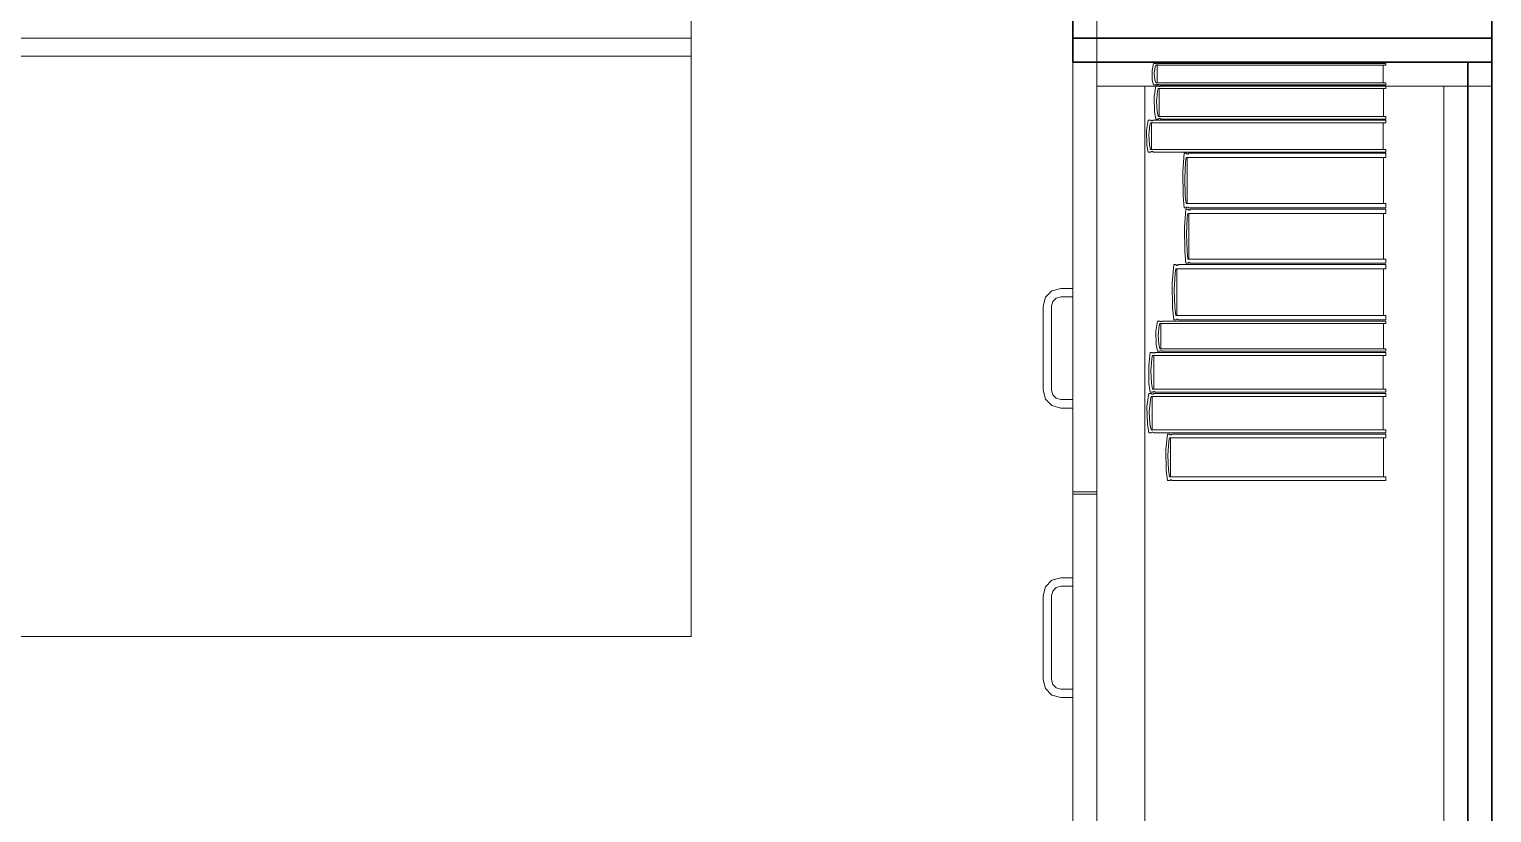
# Model space of a CAD drawing. Header units: inches. Extents: x -19 to 5698, y -728 to 92.
# Drawn here: x 405.848 to 407.07, y 11.992 to 12.646 of the extents above; entities that cross this region are included whole.
import ezdxf

# ---------------------------------------------------------------- set-up
doc = ezdxf.new("R2010")
doc.units = ezdxf.units.IN
doc.header["$MEASUREMENT"] = 0
doc.set_wipeout_variables(frame=1)
doc.linetypes.add('Wipeout_Contour', pattern=[1, 0, -1])
doc.layers.add('02 _ ARQ _ ZON _ Espacio.3D', color=7, linetype='Continuous')
doc.layers.add('Interior - Mobiliario', color=7, linetype='Continuous')

msp = doc.modelspace()

# ---------------------------------------------------------------- linework, layer by layer
at = {"layer": '02 _ ARQ _ ZON _ Espacio.3D', "color": 254, "linetype": 'Continuous', "lineweight": 0, "flags": 128}
msp.add_lwpolyline([(407.0701, 7.7), (407.0697, 17.15), (400.5701, 17.15), (400.5701, 16.5), (400.345, 16.5), (400.345, 8.1), (400.5701, 8.1), (400.5701, 7.7), (400.9701, 7.7), (400.97, 7.3509), (406.8701, 7.35), (406.8701, 7.7)], close=True, dxfattribs=at)
at = {"layer": 'Interior - Mobiliario', "color": 175, "linetype": 'Continuous', "lineweight": 13}
for p, q in [((406.401, 12.6238), (406.401, 12.6538)), ((405.116, 12.6238), (406.401, 12.6238)), ((406.74, 11.1588), (406.74, 12.6188)), ((406.74, 12.6188), (407.05, 12.6188)), ((407.05, 12.6188), (407.05, 11.1588)), ((406.7863, 12.6038), (406.7861, 12.6118)), ((406.7874, 12.5999), (406.7863, 12.6038)), ((406.7879, 12.6095), (406.7884, 12.604)), ((406.7884, 12.604), (406.7893, 12.6014)), ((406.74, 11.1788), (406.74, 12.5988)), ((406.74, 12.5988), (406.78, 12.5988)), ((406.78, 12.5988), (407.03, 12.5988)), ((406.78, 12.5988), (406.78, 11.1788)), ((406.7895, 12.5999), (406.7874, 12.5999)), ((406.7879, 12.5897), (406.7892, 12.5989)), ((406.7892, 12.5989), (406.7913, 12.5989)), ((406.7893, 12.6014), (406.9814, 12.6014)), ((406.7896, 12.6), (406.7895, 12.5999)), ((406.7898, 12.6001), (406.7896, 12.6)), ((406.7901, 12.6002), (406.7898, 12.6001)), ((406.7906, 12.5946), (406.7898, 12.5861)), ((406.7904, 12.6002), (406.7901, 12.6002)), ((406.7907, 12.6002), (406.7904, 12.6002)), ((406.7911, 12.5967), (406.7906, 12.5946)), ((406.791, 12.6002), (406.7907, 12.6002)), ((406.7912, 12.6001), (406.791, 12.6002)), ((406.9814, 12.5967), (406.7911, 12.5967)), ((406.7915, 12.6), (406.7912, 12.6001)), ((406.7913, 12.5989), (406.7915, 12.5988)), ((406.7916, 12.5999), (406.7915, 12.6)), ((406.7915, 12.5988), (406.7917, 12.5986)), ((406.9814, 12.5999), (406.7916, 12.5999)), ((406.7917, 12.5986), (406.792, 12.5985)), ((406.792, 12.5985), (406.7923, 12.5985)), ((406.7921, 12.5735), (406.7921, 12.5967)), ((406.7923, 12.5985), (406.7926, 12.5985)), ((406.7926, 12.5985), (406.7928, 12.5985)), ((406.7928, 12.5985), (406.7931, 12.5987)), ((406.7931, 12.5987), (406.7933, 12.5988)), ((406.7933, 12.5988), (406.7934, 12.5989)), ((406.7934, 12.5989), (406.9814, 12.5989)), ((406.9795, 12.5967), (406.9795, 12.5735)), ((406.9814, 12.6014), (406.9814, 12.5999)), ((406.9814, 12.5989), (406.9814, 12.5967)), ((407.03, 11.1788), (407.03, 12.5988)), ((406.7882, 12.5773), (406.7879, 12.5897)), ((406.7898, 12.5861), (406.7903, 12.5776)), ((406.7815, 12.5614), (406.7828, 12.5703)), ((406.7828, 12.5703), (406.785, 12.5703)), ((406.7842, 12.5661), (406.7834, 12.558)), ((406.7848, 12.5681), (406.7842, 12.5661)), ((406.9814, 12.5681), (406.7848, 12.5681)), ((406.785, 12.5703), (406.7851, 12.5701)), ((406.7851, 12.5701), (406.7854, 12.57)), ((406.7854, 12.57), (406.7857, 12.5699)), ((406.7857, 12.5699), (406.786, 12.5698)), ((406.7858, 12.5458), (406.7858, 12.5681)), ((406.786, 12.5698), (406.7862, 12.5698)), ((406.7862, 12.5698), (406.7865, 12.5699)), ((406.7865, 12.5699), (406.7868, 12.57)), ((406.7868, 12.57), (406.7871, 12.5702)), ((406.7871, 12.5702), (406.7872, 12.5703)), ((406.7872, 12.5703), (406.9814, 12.5703)), ((406.7892, 12.5713), (406.7882, 12.5773)), ((406.7913, 12.5713), (406.7892, 12.5713)), ((406.7903, 12.5776), (406.7911, 12.5735)), ((406.7911, 12.5735), (406.9814, 12.5735)), ((406.7914, 12.5714), (406.7913, 12.5713)), ((406.7917, 12.5715), (406.7914, 12.5714)), ((406.7919, 12.5716), (406.7917, 12.5715)), ((406.7922, 12.5717), (406.7919, 12.5716)), ((406.7925, 12.5717), (406.7922, 12.5717)), ((406.7928, 12.5717), (406.7925, 12.5717)), ((406.793, 12.5716), (406.7928, 12.5717)), ((406.7933, 12.5714), (406.793, 12.5716)), ((406.7934, 12.5713), (406.7933, 12.5714)), ((406.9814, 12.5713), (406.7934, 12.5713)), ((406.9794, 12.5681), (406.9794, 12.5458)), ((406.9814, 12.5735), (406.9814, 12.5713)), ((406.9814, 12.5703), (406.9814, 12.5681)), ((406.7817, 12.5495), (406.7815, 12.5614)), ((406.7834, 12.558), (406.7839, 12.5498)), ((406.7828, 12.5437), (406.7817, 12.5495)), ((406.785, 12.5437), (406.7828, 12.5437)), ((406.7839, 12.5498), (406.7848, 12.5458)), ((406.7848, 12.5458), (406.9814, 12.5458)), ((406.7851, 12.5438), (406.785, 12.5437)), ((406.7853, 12.544), (406.7851, 12.5438)), ((406.7856, 12.5441), (406.7853, 12.544)), ((406.7859, 12.5441), (406.7856, 12.5441)), ((406.7862, 12.5441), (406.7859, 12.5441)), ((406.7865, 12.5441), (406.7862, 12.5441)), ((406.7867, 12.544), (406.7865, 12.5441)), ((406.787, 12.5438), (406.7867, 12.544)), ((406.7872, 12.5437), (406.787, 12.5438)), ((406.9814, 12.5437), (406.7872, 12.5437)), ((406.8118, 12.5274), (406.8129, 12.5427)), ((406.8129, 12.5427), (406.8147, 12.5427)), ((406.8147, 12.5427), (406.8149, 12.5424)), ((406.8149, 12.5424), (406.8151, 12.5422)), ((406.8151, 12.5422), (406.8153, 12.542)), ((406.8153, 12.542), (406.8156, 12.5419)), ((406.8156, 12.5419), (406.8158, 12.5419)), ((406.8158, 12.5419), (406.8161, 12.542)), ((406.8161, 12.542), (406.8163, 12.5422)), ((406.8163, 12.5422), (406.8165, 12.5425)), ((406.8165, 12.5425), (406.8166, 12.5427)), ((406.8166, 12.5427), (406.9814, 12.5427)), ((406.9814, 12.5458), (406.9814, 12.5437)), ((406.9814, 12.5427), (406.9814, 12.539)), ((406.8141, 12.5356), (406.8134, 12.5215)), ((406.8146, 12.539), (406.8141, 12.5356)), ((406.9814, 12.539), (406.8146, 12.539)), ((406.8154, 12.5006), (406.8154, 12.539)), ((406.9797, 12.539), (406.9797, 12.5006)), ((406.812, 12.507), (406.8118, 12.5274)), ((406.8134, 12.5215), (406.8138, 12.5075)), ((406.8129, 12.497), (406.812, 12.507)), ((406.8138, 12.5075), (406.8146, 12.5006)), ((406.8147, 12.497), (406.8129, 12.497)), ((406.8133, 12.4809), (406.8145, 12.496)), ((406.8145, 12.496), (406.8163, 12.496)), ((406.8146, 12.5006), (406.9814, 12.5006)), ((406.8148, 12.4971), (406.8147, 12.497)), ((406.815, 12.4974), (406.8148, 12.4971)), ((406.8153, 12.4976), (406.815, 12.4974)), ((406.8155, 12.4977), (406.8153, 12.4976)), ((406.8158, 12.4977), (406.8155, 12.4977)), ((406.8161, 12.4923), (406.8156, 12.4889)), ((406.816, 12.4976), (406.8158, 12.4977)), ((406.8162, 12.4975), (406.816, 12.4976)), ((406.9814, 12.4923), (406.8161, 12.4923)), ((406.8165, 12.4972), (406.8162, 12.4975)), ((406.8163, 12.496), (406.8164, 12.4957)), ((406.8164, 12.4957), (406.8166, 12.4955)), ((406.8166, 12.497), (406.8165, 12.4972)), ((406.9814, 12.497), (406.8166, 12.497)), ((406.8166, 12.4955), (406.8169, 12.4953)), ((406.8169, 12.4953), (406.8171, 12.4952)), ((406.817, 12.4543), (406.817, 12.4923)), ((406.8171, 12.4952), (406.8174, 12.4952)), ((406.8174, 12.4952), (406.8176, 12.4953)), ((406.8176, 12.4953), (406.8178, 12.4955)), ((406.8178, 12.4955), (406.818, 12.4958)), ((406.818, 12.4958), (406.8181, 12.496)), ((406.8181, 12.496), (406.9814, 12.496)), ((406.9797, 12.4923), (406.9797, 12.4543)), ((406.9814, 12.5006), (406.9814, 12.497)), ((406.9814, 12.496), (406.9814, 12.4923)), ((406.8135, 12.4606), (406.8133, 12.4809)), ((406.8156, 12.4889), (406.8149, 12.475)), ((406.8149, 12.475), (406.8154, 12.4611)), ((406.8145, 12.4507), (406.8135, 12.4606)), ((406.8154, 12.4611), (406.8161, 12.4543)), ((406.803, 12.4342), (406.8042, 12.4497)), ((406.8042, 12.4497), (406.8061, 12.4497)), ((406.806, 12.446), (406.8054, 12.4425)), ((406.9814, 12.446), (406.806, 12.446)), ((406.8061, 12.4497), (406.8063, 12.4494)), ((406.8063, 12.4494), (406.8065, 12.4492)), ((406.8065, 12.4492), (406.8067, 12.449)), ((406.8067, 12.449), (406.807, 12.4489)), ((406.8068, 12.4071), (406.8068, 12.446)), ((406.807, 12.4489), (406.8073, 12.4489)), ((406.8073, 12.4489), (406.8075, 12.449)), ((406.8075, 12.449), (406.8078, 12.4492)), ((406.8078, 12.4492), (406.808, 12.4495)), ((406.808, 12.4495), (406.8081, 12.4497)), ((406.8081, 12.4497), (406.9814, 12.4497)), ((406.8163, 12.4507), (406.8145, 12.4507)), ((406.8161, 12.4543), (406.9814, 12.4543)), ((406.8164, 12.4509), (406.8163, 12.4507)), ((406.8166, 12.4511), (406.8164, 12.4509)), ((406.8168, 12.4513), (406.8166, 12.4511)), ((406.8171, 12.4514), (406.8168, 12.4513)), ((406.8173, 12.4514), (406.8171, 12.4514)), ((406.8175, 12.4513), (406.8173, 12.4514)), ((406.8178, 12.4512), (406.8175, 12.4513)), ((406.818, 12.4509), (406.8178, 12.4512)), ((406.8181, 12.4507), (406.818, 12.4509)), ((406.9814, 12.4507), (406.8181, 12.4507)), ((406.9796, 12.446), (406.9796, 12.4071)), ((406.9814, 12.4543), (406.9814, 12.4507)), ((406.9814, 12.4497), (406.9814, 12.446)), ((406.8032, 12.4135), (406.803, 12.4342)), ((406.8054, 12.4425), (406.8047, 12.4283)), ((406.695, 12.4148), (406.697, 12.4223)), ((406.697, 12.4223), (406.7025, 12.4278)), ((406.7025, 12.4278), (406.71, 12.4298)), ((406.706, 12.4217), (406.7031, 12.4188)), ((406.71, 12.4228), (406.706, 12.4217)), ((406.71, 12.4298), (406.72, 12.4298)), ((406.72, 12.4228), (406.71, 12.4228)), ((406.72, 12.4298), (406.72, 12.4228)), ((406.8047, 12.4283), (406.8051, 12.414)), ((406.695, 12.3448), (406.695, 12.4148)), ((406.7031, 12.4188), (406.702, 12.4148)), ((406.702, 12.4148), (406.702, 12.3448)), ((406.8042, 12.4034), (406.8032, 12.4135)), ((406.8051, 12.414), (406.806, 12.4071)), ((406.806, 12.4071), (406.9814, 12.4071)), ((406.9814, 12.4071), (406.9814, 12.4034)), ((406.7893, 12.394), (406.7906, 12.4024)), ((406.7906, 12.4024), (406.7927, 12.4024)), ((406.792, 12.3985), (406.7912, 12.3908)), ((406.7925, 12.4004), (406.792, 12.3985)), ((406.9814, 12.4004), (406.7925, 12.4004)), ((406.7927, 12.4024), (406.7929, 12.4022)), ((406.7929, 12.4022), (406.7931, 12.4021)), ((406.7931, 12.4021), (406.7934, 12.402)), ((406.7934, 12.402), (406.7936, 12.4019)), ((406.7935, 12.3793), (406.7935, 12.4004)), ((406.7936, 12.4019), (406.7939, 12.402)), ((406.7939, 12.402), (406.7942, 12.402)), ((406.7942, 12.402), (406.7945, 12.4021)), ((406.7945, 12.4021), (406.7947, 12.4023)), ((406.7947, 12.4023), (406.7948, 12.4024)), ((406.7948, 12.4024), (406.9814, 12.4024)), ((406.8061, 12.4034), (406.8042, 12.4034)), ((406.8062, 12.4035), (406.8061, 12.4034)), ((406.8064, 12.4038), (406.8062, 12.4035)), ((406.8067, 12.404), (406.8064, 12.4038)), ((406.8069, 12.4041), (406.8067, 12.404)), ((406.8072, 12.4041), (406.8069, 12.4041)), ((406.8075, 12.4041), (406.8072, 12.4041)), ((406.8077, 12.4039), (406.8075, 12.4041)), ((406.8079, 12.4036), (406.8077, 12.4039)), ((406.8081, 12.4034), (406.8079, 12.4036)), ((406.9814, 12.4034), (406.8081, 12.4034)), ((406.9795, 12.4004), (406.9795, 12.3793)), ((406.9814, 12.4024), (406.9814, 12.4004)), ((406.7896, 12.3828), (406.7893, 12.394)), ((406.7906, 12.3773), (406.7896, 12.3828)), ((406.7912, 12.3908), (406.7917, 12.3831)), ((406.7917, 12.3831), (406.7925, 12.3793)), ((406.7833, 12.3652), (406.7846, 12.3763)), ((406.7846, 12.3763), (406.7867, 12.3763)), ((406.786, 12.3711), (406.7851, 12.3609)), ((406.7865, 12.3736), (406.786, 12.3711)), ((406.9814, 12.3736), (406.7865, 12.3736)), ((406.7867, 12.3763), (406.7869, 12.3761)), ((406.7869, 12.3761), (406.7871, 12.3759)), ((406.7871, 12.3759), (406.7874, 12.3758)), ((406.7874, 12.3758), (406.7877, 12.3757)), ((406.7875, 12.3456), (406.7875, 12.3736)), ((406.7877, 12.3757), (406.788, 12.3758)), ((406.788, 12.3758), (406.7883, 12.3758)), ((406.7883, 12.3758), (406.7885, 12.376)), ((406.7885, 12.376), (406.7888, 12.3762)), ((406.7888, 12.3762), (406.7889, 12.3763)), ((406.7889, 12.3763), (406.9814, 12.3763)), ((406.7927, 12.3773), (406.7906, 12.3773)), ((406.7925, 12.3793), (406.9814, 12.3793)), ((406.7928, 12.3774), (406.7927, 12.3773)), ((406.793, 12.3776), (406.7928, 12.3774)), ((406.7933, 12.3777), (406.793, 12.3776)), ((406.7936, 12.3777), (406.7933, 12.3777)), ((406.7939, 12.3777), (406.7936, 12.3777)), ((406.7941, 12.3777), (406.7939, 12.3777)), ((406.7944, 12.3776), (406.7941, 12.3777)), ((406.7947, 12.3774), (406.7944, 12.3776)), ((406.7948, 12.3773), (406.7947, 12.3774)), ((406.9814, 12.3773), (406.7948, 12.3773)), ((406.9794, 12.3736), (406.9794, 12.3456)), ((406.9814, 12.3793), (406.9814, 12.3773)), ((406.9814, 12.3763), (406.9814, 12.3736)), ((406.7835, 12.3502), (406.7833, 12.3652)), ((406.7851, 12.3609), (406.7856, 12.3506)), ((406.7846, 12.3429), (406.7835, 12.3502)), ((406.7856, 12.3506), (406.7865, 12.3456)), ((406.7865, 12.3456), (406.9814, 12.3456)), ((406.9814, 12.3456), (406.9814, 12.3429)), ((406.697, 12.3373), (406.695, 12.3448)), ((406.7025, 12.3318), (406.697, 12.3373)), ((406.702, 12.3448), (406.7031, 12.3408)), ((406.7031, 12.3408), (406.706, 12.3379)), ((406.706, 12.3379), (406.71, 12.3368)), ((406.71, 12.3368), (406.72, 12.3368)), ((406.72, 12.3368), (406.72, 12.3298)), ((406.7819, 12.331), (406.7833, 12.3419)), ((406.7833, 12.3419), (406.7854, 12.3419)), ((406.7847, 12.3368), (406.7838, 12.3267)), ((406.7867, 12.3429), (406.7846, 12.3429)), ((406.7853, 12.3393), (406.7847, 12.3368)), ((406.9814, 12.3393), (406.7853, 12.3393)), ((406.7854, 12.3419), (406.7856, 12.3417)), ((406.7856, 12.3417), (406.7858, 12.3415)), ((406.7858, 12.3415), (406.7861, 12.3414)), ((406.7861, 12.3414), (406.7864, 12.3414)), ((406.7862, 12.3117), (406.7862, 12.3393)), ((406.7864, 12.3414), (406.7867, 12.3414)), ((406.7868, 12.343), (406.7867, 12.3429)), ((406.7867, 12.3414), (406.787, 12.3414)), ((406.7871, 12.3432), (406.7868, 12.343)), ((406.787, 12.3414), (406.7873, 12.3416)), ((406.7873, 12.3434), (406.7871, 12.3432)), ((406.7876, 12.3435), (406.7873, 12.3434)), ((406.7873, 12.3416), (406.7875, 12.3418)), ((406.7875, 12.3418), (406.7876, 12.3419)), ((406.7879, 12.3435), (406.7876, 12.3435)), ((406.7876, 12.3419), (406.9814, 12.3419)), ((406.7882, 12.3434), (406.7879, 12.3435)), ((406.7885, 12.3433), (406.7882, 12.3434)), ((406.7887, 12.3431), (406.7885, 12.3433)), ((406.7889, 12.3429), (406.7887, 12.3431)), ((406.9814, 12.3429), (406.7889, 12.3429)), ((406.9794, 12.3393), (406.9794, 12.3117)), ((406.9814, 12.3419), (406.9814, 12.3393)), ((406.71, 12.3298), (406.7025, 12.3318)), ((406.72, 12.3298), (406.71, 12.3298)), ((406.7822, 12.3163), (406.7819, 12.331)), ((406.7838, 12.3267), (406.7843, 12.3166)), ((406.7833, 12.309), (406.7822, 12.3163)), ((406.7854, 12.309), (406.7833, 12.309)), ((406.7843, 12.3166), (406.7853, 12.3117)), ((406.7853, 12.3117), (406.9814, 12.3117)), ((406.7855, 12.3092), (406.7854, 12.309)), ((406.7858, 12.3094), (406.7855, 12.3092)), ((406.7861, 12.3095), (406.7858, 12.3094)), ((406.7863, 12.3096), (406.7861, 12.3095)), ((406.7866, 12.3096), (406.7863, 12.3096)), ((406.7869, 12.3095), (406.7866, 12.3096)), ((406.7872, 12.3094), (406.7869, 12.3095)), ((406.7875, 12.3092), (406.7872, 12.3094)), ((406.7876, 12.309), (406.7875, 12.3092)), ((406.9814, 12.309), (406.7876, 12.309)), ((406.9814, 12.3117), (406.9814, 12.309)), ((406.7976, 12.2951), (406.7989, 12.308)), ((406.7989, 12.308), (406.8008, 12.308)), ((406.8001, 12.302), (406.7994, 12.2901)), ((406.8007, 12.3049), (406.8001, 12.302)), ((406.9814, 12.3049), (406.8007, 12.3049)), ((406.8008, 12.308), (406.801, 12.3078)), ((406.801, 12.3078), (406.8012, 12.3076)), ((406.8012, 12.3076), (406.8015, 12.3075)), ((406.8015, 12.3075), (406.8017, 12.3074)), ((406.8016, 12.2723), (406.8016, 12.3049)), ((406.8017, 12.3074), (406.802, 12.3074)), ((406.802, 12.3074), (406.8023, 12.3075)), ((406.8023, 12.3075), (406.8025, 12.3077)), ((406.8025, 12.3077), (406.8028, 12.3079)), ((406.8028, 12.3079), (406.8029, 12.308)), ((406.8029, 12.308), (406.9814, 12.308)), ((406.9796, 12.3049), (406.9796, 12.2723)), ((406.9814, 12.308), (406.9814, 12.3049)), ((406.7979, 12.2777), (406.7976, 12.2951)), ((406.7994, 12.2901), (406.7998, 12.2781)), ((406.7989, 12.2692), (406.7979, 12.2777)), ((406.7998, 12.2781), (406.8007, 12.2723)), ((406.8007, 12.2723), (406.9814, 12.2723)), ((406.9814, 12.2723), (406.9814, 12.2692)), ((406.8008, 12.2692), (406.7989, 12.2692)), ((406.8009, 12.2693), (406.8008, 12.2692)), ((406.8012, 12.2696), (406.8009, 12.2693)), ((406.8014, 12.2697), (406.8012, 12.2696)), ((406.8017, 12.2698), (406.8014, 12.2697)), ((406.802, 12.2698), (406.8017, 12.2698)), ((406.8022, 12.2697), (406.802, 12.2698)), ((406.8025, 12.2696), (406.8022, 12.2697)), ((406.8027, 12.2694), (406.8025, 12.2696)), ((406.8029, 12.2692), (406.8027, 12.2694)), ((406.9814, 12.2692), (406.8029, 12.2692)), ((406.72, 12.2598), (406.74, 12.2598)), ((406.72, 11.8988), (406.72, 12.2578)), ((406.72, 12.2578), (406.74, 12.2578)), ((406.74, 11.8988), (406.74, 12.2578)), ((406.71, 12.1878), (406.7025, 12.1858)), ((406.72, 12.1878), (406.71, 12.1878)), ((406.72, 12.1808), (406.72, 12.1878)), ((406.697, 12.1803), (406.695, 12.1728)), ((406.7025, 12.1858), (406.697, 12.1803)), ((406.702, 12.1728), (406.7031, 12.1768)), ((406.7031, 12.1768), (406.706, 12.1797)), ((406.706, 12.1797), (406.71, 12.1808)), ((406.71, 12.1808), (406.72, 12.1808)), ((406.695, 12.1728), (406.695, 12.1028)), ((406.702, 12.1028), (406.702, 12.1728)), ((406.695, 12.1028), (406.697, 12.0953)), ((406.7031, 12.0988), (406.702, 12.1028)), ((406.697, 12.0953), (406.7025, 12.0898)), ((406.7025, 12.0898), (406.71, 12.0878)), ((406.706, 12.0959), (406.7031, 12.0988)), ((406.71, 12.0948), (406.706, 12.0959)), ((406.72, 12.0948), (406.71, 12.0948)), ((406.72, 12.0878), (406.72, 12.0948)), ((406.71, 12.0878), (406.72, 12.0878))]:
    msp.add_line(p, q, dxfattribs=at)
at = {"layer": 'Interior - Mobiliario', "color": 175, "linetype": 'Continuous', "lineweight": 13, "flags": 128}
for points in [[(405.101, 12.6388), (405.101, 14.1388), (405.701, 14.1388), (405.701, 13.1388), (406.401, 13.1388), (406.401, 12.6388)], [(405.101, 12.6388), (405.101, 11.1388), (405.701, 11.1388), (405.701, 12.1388), (406.401, 12.1388), (406.401, 12.6388)]]:
    msp.add_lwpolyline(points, close=True, dxfattribs=at)

# ---------------------------------------------------------------- next in the draw order: wipeouts: each hides what was drawn before it
at = {"color": 254, "linetype": 'Wipeout_Contour', "lineweight": 0, "ltscale": 13012.622758}
msp.add_wipeout([(406.72, 12.6588), (406.72, 12.6388), (407.07, 12.6388), (407.07, 12.6588)], dxfattribs=at).dxf.layer = 'Interior - Mobiliario'
at = {"color": 254, "linetype": 'Wipeout_Contour', "lineweight": 0, "ltscale": 13013.271615}
msp.add_wipeout([(407.05, 11.1588), (407.07, 11.1588), (407.07, 12.6188), (407.05, 12.6188)], dxfattribs=at).dxf.layer = 'Interior - Mobiliario'

# ---------------------------------------------------------------- next in the draw order: linework, layer by layer
at = {"layer": 'Interior - Mobiliario', "color": 175, "linetype": 'Continuous', "lineweight": 13}
for p, q in [((406.72, 12.6388), (406.72, 14.1388)), ((407.07, 14.1388), (407.07, 12.6388)), ((406.74, 12.6788), (406.74, 12.6388)), ((407.07, 12.6388), (407.07, 12.6788)), ((406.72, 12.6588), (406.72, 12.6388)), ((407.07, 12.6388), (407.07, 12.6588)), ((406.72, 12.6388), (407.07, 12.6388)), ((407.07, 12.6388), (406.72, 12.6388)), ((406.74, 12.6388), (407.07, 12.6388)), ((407.05, 11.1588), (407.05, 12.6188)), ((407.05, 12.6188), (407.07, 12.6188)), ((407.07, 12.6188), (407.07, 11.1588)), ((407.03, 12.5988), (407.07, 12.5988)), ((407.07, 12.5988), (407.07, 11.1788))]:
    msp.add_line(p, q, dxfattribs=at)
at = {"layer": 'Interior - Mobiliario', "color": 175, "linetype": 'Continuous', "lineweight": 30}
for p, q in [((406.72, 12.6388), (406.72, 12.6588)), ((407.07, 12.6388), (407.07, 12.6588)), ((406.72, 12.6388), (407.07, 12.6388)), ((407.05, 12.6188), (407.07, 12.6188)), ((407.05, 12.6188), (407.05, 11.1588)), ((407.07, 12.6188), (407.07, 11.1588))]:
    msp.add_line(p, q, dxfattribs=at)

# ---------------------------------------------------------------- next in the draw order: wipeouts: each hides what was drawn before it
at = {"color": 254, "linetype": 'Wipeout_Contour', "lineweight": 0, "ltscale": 13012.622447}
msp.add_wipeout([(406.72, 12.6188), (407.07, 12.6188), (407.07, 12.6388), (406.72, 12.6388)], dxfattribs=at).dxf.layer = 'Interior - Mobiliario'

# ---------------------------------------------------------------- next in the draw order: linework, layer by layer
at = {"layer": 'Interior - Mobiliario', "color": 175, "linetype": 'Continuous', "lineweight": 30}
for p, q in [((406.72, 12.6388), (407.07, 12.6388)), ((406.72, 12.6388), (406.72, 12.6188)), ((407.07, 12.6388), (407.07, 12.6188)), ((406.72, 12.6188), (407.07, 12.6188))]:
    msp.add_line(p, q, dxfattribs=at)
at = {"layer": 'Interior - Mobiliario', "color": 175, "linetype": 'Continuous', "lineweight": 13}
for p, q in [((406.72, 12.6188), (406.72, 12.6388)), ((406.72, 12.6388), (407.07, 12.6388)), ((406.72, 12.6388), (406.72, 11.1388)), ((407.07, 12.6388), (406.72, 12.6388)), ((406.74, 12.5988), (406.74, 12.6388)), ((406.74, 12.6388), (407.07, 12.6388)), ((407.07, 12.6388), (407.07, 12.6188)), ((407.07, 12.6388), (407.07, 12.5988)), ((407.07, 11.1388), (407.07, 12.6388)), ((407.07, 12.6188), (406.72, 12.6188)), ((406.72, 11.1588), (406.72, 12.6188)), ((406.72, 12.6188), (407.07, 12.6188)), ((406.72, 11.1588), (406.72, 12.6188)), ((406.72, 12.6188), (407.05, 12.6188)), ((406.72, 12.6188), (406.72, 12.2598)), ((406.72, 12.6188), (406.74, 12.6188)), ((406.74, 11.1588), (406.74, 12.6188)), ((406.74, 12.6188), (407.05, 12.6188)), ((406.74, 11.1588), (406.74, 12.6188)), ((406.74, 12.6188), (407.05, 12.6188)), ((406.74, 12.6188), (406.74, 12.2598)), ((406.7861, 12.6118), (406.7874, 12.6178)), ((406.7874, 12.6178), (406.7895, 12.6178)), ((406.7887, 12.615), (406.7879, 12.6095)), ((406.7893, 12.6164), (406.7887, 12.615)), ((406.9814, 12.6164), (406.7893, 12.6164)), ((406.7895, 12.6178), (406.7897, 12.6177)), ((406.7897, 12.6177), (406.7899, 12.6176)), ((406.7899, 12.6176), (406.7902, 12.6175)), ((406.7902, 12.6175), (406.7905, 12.6175)), ((406.7903, 12.6014), (406.7903, 12.6164)), ((406.7905, 12.6175), (406.7907, 12.6175)), ((406.7907, 12.6175), (406.791, 12.6175)), ((406.791, 12.6175), (406.7913, 12.6176)), ((406.7913, 12.6176), (406.7915, 12.6177)), ((406.7915, 12.6177), (406.7916, 12.6178)), ((406.7916, 12.6178), (406.9814, 12.6178)), ((406.9794, 12.6164), (406.9794, 12.6014)), ((406.9814, 12.6178), (406.9814, 12.6164)), ((407.05, 12.6188), (407.05, 11.1588)), ((407.05, 12.6188), (407.05, 11.1588)), ((407.05, 12.6188), (407.05, 11.1588)), ((407.07, 12.6188), (407.07, 11.1588))]:
    msp.add_line(p, q, dxfattribs=at)

doc.saveas('drawing.dxf')
